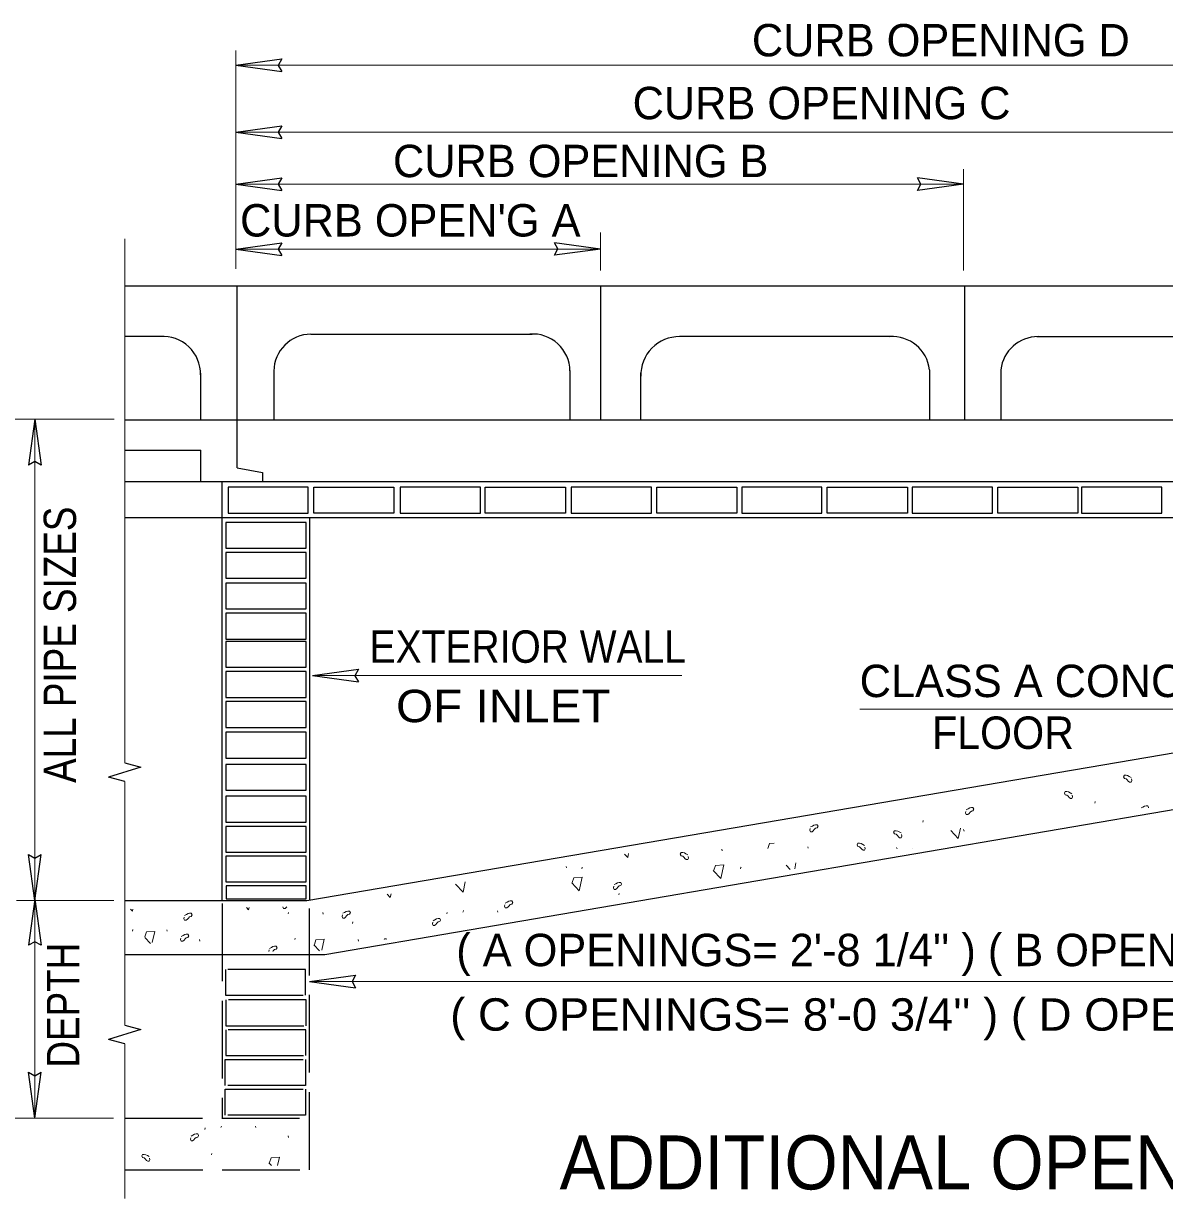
# Model space of a CAD drawing. Extents: x -3298 to 405, y -472 to 2211.
# Drawn here: x -812.9 to -390.2, y 822.9 to 1258.1 of the extents above; entities that cross this region are included whole.
import ezdxf
from ezdxf.enums import TextEntityAlignment as Align

# ---------------------------------------------------------------- set-up
doc = ezdxf.new("R2010")
doc.units = 0
doc.header["$LTSCALE"] = 4.8
doc.linetypes.add('LONG_DASHED', pattern=[7.5, 6, -1.5])
doc.layers.add('1', color=7, linetype='Continuous', lineweight=13)
doc.layers.add('25', color=7, linetype='Continuous', lineweight=13)
doc.layers.add('10', color=7, linetype='Continuous')

msp = doc.modelspace()

# ---------------------------------------------------------------- linework, layer by layer
at = {"layer": '1'}
for p, q in [((-734.243, 1167.245), (-734.243, 1248.109)), ((-734.243, 1242.669), (-193.704, 1242.669)), ((-734.243, 1217.93), (-329.366, 1217.93)), ((-464.727, 1166.642), (-464.727, 1204.201)), ((-734.243, 1198.622), (-464.727, 1198.622)), ((-599.183, 1166.642), (-599.183, 1180.728)), ((-775.277, 984.233), (-775.277, 1178.342)), ((-734.243, 1174.591), (-599.183, 1174.591)), ((-779.337, 1111.541), (-852.59, 1111.541)), ((-808.663, 933.216), (-808.663, 1111.541)), ((-705.791, 1016.562), (-568.978, 1016.562)), ((-775.277, 977.29), (-775.277, 925.423)), ((-779.384, 933.308), (-815.477, 933.308)), ((-808.663, 933.717), (-808.663, 852.637)), ((-775.277, 887.058), (-775.277, 928.716)), ((-706.658, 903.261), (-165.668, 903.261)), ((-775.277, 880.115), (-775.277, 822.867)), ((-779.588, 852.637), (-856.562, 852.637))]:
    msp.add_line(p, q, dxfattribs=at)
at = {"layer": '1', "lineweight": 25}
for p, q in [((-734.239, 1242.661), (-717.209, 1245.001)), ((-734.239, 1242.661), (-717.209, 1240.321)), ((-734.239, 1217.922), (-717.209, 1220.262)), ((-734.239, 1217.922), (-717.209, 1215.582)), ((-734.239, 1198.613), (-717.209, 1200.953)), ((-734.239, 1198.613), (-717.209, 1196.273)), ((-464.73, 1198.63), (-481.76, 1200.97)), ((-464.73, 1198.63), (-481.76, 1196.29)), ((-734.239, 1174.582), (-717.209, 1176.923)), ((-599.187, 1174.599), (-616.217, 1176.939)), ((-734.239, 1174.582), (-717.209, 1172.243)), ((-599.187, 1174.599), (-616.217, 1172.259)), ((-775.277, 1160.977), (-115.409, 1160.977)), ((-733.748, 1093.5), (-733.748, 1160.977)), ((-599.059, 1111.352), (-599.059, 1160.977)), ((-464.132, 1111.352), (-464.132, 1160.977)), ((-762.238, 1142.164), (-775.277, 1142.164)), ((-706.474, 1143.081), (-624.431, 1143.081)), ((-490.585, 1142.164), (-569.88, 1142.164)), ((-437.486, 1142.128), (-355.222, 1142.128)), ((-747.293, 1128.628), (-747.293, 1111.411)), ((-720.123, 1129.478), (-720.123, 1111.352)), ((-610.473, 1129.582), (-610.473, 1111.411)), ((-584.279, 1128.714), (-584.279, 1111.411)), ((-477.267, 1129.848), (-477.267, 1111.352)), ((-450.858, 1129.848), (-450.858, 1111.352)), ((-808.672, 1111.582), (-811.012, 1094.553)), ((-808.672, 1111.582), (-806.332, 1094.553)), ((-775.277, 1111.352), (-193.803, 1111.352)), ((-775.277, 1100.118), (-747.206, 1100.118)), ((-747.206, 1088.503), (-747.206, 1100.118)), ((-775.277, 1088.49), (-165.247, 1088.49)), ((-739.221, 933.22), (-739.221, 1088.49)), ((-775.277, 1075.153), (-165.247, 1075.153)), ((-706.858, 933.409), (-706.858, 1075.153)), ((-705.788, 1016.553), (-688.758, 1018.893)), ((-705.788, 1016.553), (-688.758, 1014.213)), ((-701.293, 913.216), (-194.902, 999.9)), ((-707.967, 933.22), (-361.778, 992.239)), ((-775.277, 977.29), (-781.398, 978.923)), ((-808.655, 933.219), (-810.995, 950.249)), ((-808.655, 933.219), (-806.315, 950.249)), ((-808.672, 933.713), (-811.012, 916.683)), ((-808.672, 933.713), (-806.332, 916.683)), ((-775.277, 933.22), (-707.967, 933.22)), ((-775.277, 913.216), (-701.293, 913.216)), ((-706.893, 903.253), (-689.863, 905.593)), ((-706.893, 903.253), (-689.863, 900.913)), ((-775.277, 880.115), (-781.398, 881.748)), ((-808.655, 852.64), (-810.995, 869.67)), ((-808.655, 852.64), (-806.315, 869.67))]:
    msp.add_line(p, q, dxfattribs=at)
at = {"layer": '1', "linetype": 'LONG_DASHED', "lineweight": 25}
for p, q in [((-739.221, 932.132), (-739.221, 852.598)), ((-706.959, 833.503), (-706.959, 930.305)), ((-775.392, 852.598), (-706.959, 852.598)), ((-775.277, 833.503), (-706.569, 833.503))]:
    msp.add_line(p, q, dxfattribs=at)
at = {"layer": '1', "lineweight": 25}
for points in [[(-717.209, 1245.001), (-718.527, 1242.637), (-717.209, 1240.321)], [(-717.209, 1220.262), (-718.527, 1217.898), (-717.209, 1215.582)], [(-717.209, 1200.953), (-718.527, 1198.589), (-717.209, 1196.273)], [(-481.76, 1196.29), (-480.443, 1198.654), (-481.76, 1200.97)], [(-717.209, 1176.923), (-718.527, 1174.558), (-717.209, 1172.243)], [(-616.217, 1172.259), (-614.899, 1174.623), (-616.217, 1176.939)], [(-806.332, 1094.553), (-808.696, 1095.87), (-811.012, 1094.553)], [(-733.748, 1093.5), (-724.294, 1091.822), (-724.294, 1088.654)], [(-688.758, 1018.893), (-690.075, 1016.529), (-688.758, 1014.213)], [(-775.277, 984.233), (-769.344, 982.65), (-781.398, 978.923)], [(-810.995, 950.249), (-808.631, 948.932), (-806.315, 950.249)], [(-806.332, 916.683), (-808.696, 918.001), (-811.012, 916.683)], [(-689.863, 905.593), (-691.18, 903.228), (-689.863, 900.913)], [(-775.277, 887.058), (-769.344, 885.475), (-781.398, 881.748)], [(-810.995, 869.67), (-808.631, 868.353), (-806.315, 869.67)]]:
    msp.add_lwpolyline(points, dxfattribs=at)
for points in [[(-737.085, 1076.788), (-707.383, 1076.788), (-707.383, 1086.342), (-737.085, 1086.342)], [(-675.68, 1076.788), (-705.383, 1076.788), (-705.383, 1086.342), (-675.68, 1086.342)], [(-673.342, 1076.788), (-643.639, 1076.788), (-643.639, 1086.342), (-673.342, 1086.342)], [(-612.133, 1076.788), (-641.836, 1076.788), (-641.836, 1086.342), (-612.133, 1086.342)], [(-609.992, 1076.788), (-580.289, 1076.788), (-580.289, 1086.342), (-609.992, 1086.342)], [(-548.587, 1076.788), (-578.289, 1076.788), (-578.289, 1086.342), (-548.587, 1086.342)], [(-546.842, 1076.788), (-517.139, 1076.788), (-517.139, 1086.342), (-546.842, 1086.342)], [(-485.437, 1076.788), (-515.139, 1076.788), (-515.139, 1086.342), (-485.437, 1086.342)], [(-483.69, 1076.788), (-453.988, 1076.788), (-453.988, 1086.342), (-483.69, 1086.342)], [(-422.285, 1076.788), (-451.988, 1076.788), (-451.988, 1086.342), (-422.285, 1086.342)], [(-420.933, 1076.788), (-391.231, 1076.788), (-391.231, 1086.342), (-420.933, 1086.342)], [(-737.875, 1063.753), (-708.173, 1063.753), (-708.173, 1073.308), (-737.875, 1073.308)], [(-737.874, 1052.606), (-708.172, 1052.606), (-708.172, 1062.161), (-737.874, 1062.161)], [(-737.874, 1041.258), (-708.172, 1041.258), (-708.172, 1050.813), (-737.874, 1050.813)], [(-737.874, 1030.112), (-708.172, 1030.112), (-708.172, 1039.667), (-737.874, 1039.667)], [(-737.874, 1019.658), (-708.172, 1019.658), (-708.172, 1029.213), (-737.874, 1029.213)], [(-737.875, 1008.511), (-708.173, 1008.511), (-708.173, 1018.066), (-737.875, 1018.066)], [(-737.874, 997.364), (-708.172, 997.364), (-708.172, 1006.918), (-737.874, 1006.918)], [(-737.874, 986.017), (-708.172, 986.017), (-708.172, 995.572), (-737.874, 995.572)], [(-737.874, 974.08), (-708.172, 974.08), (-708.172, 983.635), (-737.874, 983.635)], [(-737.873, 962.337), (-708.171, 962.337), (-708.171, 971.891), (-737.873, 971.891)], [(-737.874, 951.124), (-708.172, 951.124), (-708.172, 960.679), (-737.874, 960.679)], [(-737.873, 940.171), (-708.171, 940.171), (-708.171, 949.725), (-737.873, 949.725)], [(-737.783, 933.86), (-708.105, 933.86), (-708.105, 938.71), (-737.783, 938.71)]]:
    msp.add_lwpolyline(points, close=True, dxfattribs=at)
at = {"layer": '1', "linetype": 'LONG_DASHED', "lineweight": 25}
for points in [[(-738.078, 898.154), (-708.376, 898.154), (-708.376, 907.708), (-738.078, 907.708)], [(-737.873, 886.848), (-708.171, 886.848), (-708.171, 896.402), (-737.873, 896.402)], [(-737.976, 875.83), (-708.273, 875.83), (-708.273, 885.384), (-737.976, 885.384)], [(-738.122, 874.314), (-708.419, 874.314), (-708.419, 864.76), (-738.122, 864.76)], [(-738.122, 863.343), (-708.419, 863.343), (-708.419, 853.788), (-738.122, 853.788)]]:
    msp.add_lwpolyline(points, close=True, dxfattribs=at)
at = {"layer": '1', "lineweight": 25}
for centre, radius, start, end in [((-761.12, 1128.411), 13.798, 358.15728, 94.6455), ((-706.33, 1129.259), 13.798, 90.44032, 179.52519), ((-624.255, 1129.316), 13.798, 0.47481, 94.6455), ((-569.927, 1127.87), 14.268, 89.4691, 181.76147), ((-490.982, 1128.336), 13.798, 6.28689, 94.6455), ((-437.143, 1128.336), 13.798, 89.62531, 173.71311)]:
    msp.add_arc(centre, radius, start, end, dxfattribs=at)
at = {"layer": '25'}
for p, q in [((-483.413, 952.58), (-483.413, 952.581)), ((-530.359, 946.336), (-528.831, 944.744)), ((-527.214, 945.023), (-526.749, 947.247)), ((-767.929, 919.523), (-765.804, 917.31)), ((-705.352, 916.87), (-703.227, 914.658)), ((-721.945, 836.095), (-721.022, 835.135))]:
    msp.add_line(p, q, dxfattribs=at)
for points in [[(-503.058, 1004.117), (-376.404, 1004.117), (-345.516, 986.219)], [(-402.6, 978.851), (-403.302, 979.203), (-403.885, 979.553), (-404.472, 979.673), (-405.055, 979.671), (-405.408, 979.086), (-405.055, 978.501), (-404.472, 978.383), (-404.004, 977.918), (-403.652, 977.448), (-403.185, 977.098), (-402.598, 977.098), (-402.364, 977.682), (-402.483, 978.268)], [(-424.513, 972.808), (-425.214, 973.158), (-425.799, 973.509), (-426.384, 973.627), (-426.968, 973.627), (-427.319, 973.042), (-426.969, 972.457), (-426.384, 972.339), (-425.917, 971.872), (-425.564, 971.403), (-425.098, 971.053), (-424.512, 971.053), (-424.278, 971.638), (-424.396, 972.222)], [(-463.651, 966.863), (-462.948, 967.214), (-462.364, 967.565), (-461.779, 967.684), (-461.193, 967.683), (-460.843, 967.098), (-461.193, 966.514), (-461.78, 966.395), (-462.245, 965.928), (-462.598, 965.46), (-463.066, 965.109), (-463.649, 965.11), (-463.884, 965.695), (-463.768, 966.278)], [(-416.093, 969.31), (-415.953, 969.86), (-415.936, 969.875)], [(-398.904, 967.531), (-398.202, 967.883), (-397.618, 968.233), (-397.033, 968.353), (-396.447, 968.351), (-396.096, 967.766), (-396.178, 967.63)], [(-479.776, 962.276), (-479.636, 962.826), (-479.62, 962.841)], [(-521.364, 960.498), (-520.662, 960.849), (-520.077, 961.2), (-519.493, 961.318), (-518.907, 961.318), (-518.556, 960.733), (-518.906, 960.148), (-519.493, 960.03), (-519.959, 959.563), (-520.312, 959.094), (-520.779, 958.743), (-521.363, 958.744), (-521.598, 959.33), (-521.481, 959.913)], [(-487.753, 958.283), (-488.454, 958.635), (-489.039, 958.986), (-489.624, 959.103), (-490.208, 959.103), (-490.559, 958.518), (-490.21, 957.933), (-489.624, 957.816), (-489.157, 957.349), (-488.804, 956.88), (-488.338, 956.53), (-487.752, 956.53), (-487.518, 957.115), (-487.636, 957.698)], [(-469.418, 959.162), (-466.609, 956.238), (-465.808, 960.073)], [(-464.483, 958.964), (-464.624, 959.513), (-464.64, 959.528)], [(-534.872, 954.46), (-536.567, 954.329), (-537.153, 952.573)], [(-501.315, 953.627), (-502.018, 953.978), (-502.602, 954.328), (-503.188, 954.446), (-503.773, 954.446), (-504.123, 953.863), (-503.773, 953.275), (-503.188, 953.158), (-502.721, 952.691), (-502.368, 952.222), (-501.901, 951.872), (-501.316, 951.873), (-501.083, 952.457), (-501.198, 953.042)], [(-590.266, 950.449), (-589.069, 949.204), (-588.756, 950.706)], [(-566.795, 950.169), (-567.499, 950.519), (-568.082, 950.87), (-568.668, 950.988), (-569.253, 950.988), (-569.603, 950.404), (-569.253, 949.817), (-568.668, 949.699), (-568.201, 949.233), (-567.848, 948.764), (-567.382, 948.414), (-566.796, 948.415), (-566.562, 948.999), (-566.678, 949.584)], [(-554.048, 951.682), (-554.188, 952.231), (-554.205, 952.246)], [(-522.197, 952.598), (-522.337, 953.148), (-522.353, 953.163)], [(-489.301, 952.351), (-489.441, 952.899), (-489.458, 952.914)], [(-611.761, 945.317), (-611.901, 945.866), (-611.918, 945.881)], [(-606.028, 944.982), (-605.888, 945.532), (-605.873, 945.547)], [(-557.359, 944.348), (-554.551, 941.424), (-553.498, 946.455), (-556.54, 946.22), (-557.125, 944.466)], [(-547.252, 944.983), (-547.112, 945.533), (-547.096, 945.548)], [(-652.819, 939.302), (-650.011, 936.378), (-649.209, 940.213)], [(-609.819, 939.793), (-607.011, 936.87), (-605.958, 941.9), (-609.001, 941.665), (-609.586, 939.911)], [(-594.111, 939.124), (-593.408, 939.476), (-592.824, 939.827), (-592.239, 939.946), (-591.653, 939.944), (-591.303, 939.359), (-591.653, 938.776), (-592.239, 938.657), (-592.706, 938.189), (-593.058, 937.722), (-593.525, 937.371), (-594.109, 937.372), (-594.344, 937.957), (-594.228, 938.539)], [(-592.368, 935.304), (-592.228, 935.855), (-592.213, 935.87)], [(-678.121, 935.547), (-677.011, 934.391), (-676.719, 935.784)], [(-634.412, 932.276), (-633.71, 932.628), (-633.126, 932.978), (-632.541, 933.098), (-631.954, 933.096), (-631.604, 932.511), (-631.954, 931.928), (-632.541, 931.808), (-633.007, 931.341), (-633.359, 930.873), (-633.827, 930.523), (-634.411, 930.523), (-634.646, 931.108), (-634.529, 931.691)], [(-773.179, 930.082), (-772.471, 929.344), (-772.314, 930.093)], [(-753.203, 927.691), (-752.501, 928.042), (-751.917, 928.393), (-751.332, 928.512), (-750.745, 928.511), (-750.395, 927.926), (-750.745, 927.342), (-751.332, 927.223), (-751.798, 926.756), (-752.15, 926.288), (-752.618, 925.938), (-753.202, 925.938), (-753.437, 926.523), (-753.32, 927.106)], [(-730.28, 930.678), (-729.471, 929.836), (-729.292, 930.693)], [(-715.369, 930.886), (-715.518, 930.688), (-715.985, 930.338), (-716.569, 930.338), (-716.782, 930.867)], [(-714.828, 928.271), (-714.688, 928.821), (-714.673, 928.836)], [(-701.883, 928.238), (-702.025, 928.787), (-702.041, 928.803)], [(-694.606, 928.523), (-693.903, 928.873), (-693.319, 929.225), (-692.734, 929.343), (-692.148, 929.343), (-691.798, 928.757), (-692.148, 928.173), (-692.734, 928.055), (-693.2, 927.587), (-693.553, 927.119), (-694.02, 926.768), (-694.604, 926.769), (-694.839, 927.355), (-694.723, 927.937)], [(-656.052, 928.271), (-655.912, 928.821), (-655.896, 928.836)], [(-650.082, 928.939), (-649.942, 929.489), (-649.925, 929.504)], [(-637.137, 928.906), (-637.278, 929.455), (-637.294, 929.472)], [(-691.052, 924.798), (-690.912, 925.348), (-690.896, 925.363)], [(-661.169, 925.778), (-660.467, 926.128), (-659.883, 926.48), (-659.298, 926.598), (-658.712, 926.598), (-658.362, 926.013), (-658.712, 925.428), (-659.298, 925.31), (-659.764, 924.843), (-660.117, 924.375), (-660.584, 924.023), (-661.168, 924.025), (-661.403, 924.61), (-661.287, 925.192)], [(-772.542, 921.906), (-772.402, 922.456), (-772.385, 922.471)], [(-765.144, 917.663), (-764.272, 921.832), (-767.314, 921.597), (-767.899, 919.843)], [(-759.597, 921.872), (-759.738, 922.422), (-759.754, 922.438)], [(-754.426, 919.938), (-753.724, 920.289), (-753.14, 920.641), (-752.555, 920.759), (-751.968, 920.758), (-751.618, 920.173), (-751.968, 919.589), (-752.555, 919.471), (-753.021, 919.003), (-753.373, 918.536), (-753.841, 918.185), (-754.425, 918.186), (-754.66, 918.771), (-754.543, 919.353)], [(-747.703, 918.785), (-747.562, 918.236), (-747.547, 918.22)], [(-712.359, 918.784), (-712.219, 919.334), (-712.203, 919.349)], [(-702.363, 914.807), (-701.491, 918.976), (-704.533, 918.741), (-705.118, 916.988)], [(-688.926, 918.785), (-688.785, 918.236), (-688.77, 918.22)], [(-678.268, 918.963), (-678.519, 919.014), (-679.107, 919.014), (-679.237, 918.797)], [(-721.981, 914.317), (-722, 914.364), (-721.884, 914.947)], [(-721.767, 915.532), (-721.063, 915.883), (-720.48, 916.234), (-719.895, 916.353), (-719.308, 916.352), (-718.958, 915.767), (-719.309, 915.183), (-719.895, 915.064), (-720.361, 914.597), (-720.558, 914.336)], [(-745.688, 848.474), (-745.548, 849.024), (-745.533, 849.04)], [(-739.718, 849.143), (-739.578, 849.693), (-739.562, 849.708)], [(-726.773, 849.109), (-726.915, 849.659), (-726.931, 849.675)], [(-750.806, 845.981), (-750.103, 846.333), (-749.519, 846.683), (-748.935, 846.803), (-748.348, 846.801), (-747.998, 846.216), (-748.348, 845.632), (-748.935, 845.513), (-749.401, 845.046), (-749.753, 844.578), (-750.221, 844.228), (-750.805, 844.228), (-751.039, 844.813), (-750.923, 845.396)], [(-714.879, 846.023), (-714.738, 845.473), (-714.723, 845.458)], [(-766.285, 838.399), (-766.986, 838.751), (-767.573, 839.101), (-768.156, 839.218), (-768.743, 839.218), (-769.093, 838.633), (-768.741, 838.048), (-768.156, 837.929), (-767.69, 837.463), (-767.338, 836.994), (-766.871, 836.644), (-766.285, 836.644), (-766.051, 837.229), (-766.168, 837.814)], [(-743.219, 838.988), (-743.079, 839.538), (-743.062, 839.553)], [(-718.727, 835.135), (-718.085, 838.203), (-721.127, 837.971), (-721.712, 836.215)]]:
    msp.add_lwpolyline(points, dxfattribs=at)

# ---------------------------------------------------------------- texts
at = {"layer": '10'}
for s, p in [('CURB OPENING D', (-543.068, 1245.955)), ('CURB OPENING C', (-587.249, 1222.672)), ('CURB OPENING B', (-676.011, 1201.214)), ("CURB OPEN'G A", (-732.651, 1179.227)), ('CLASS A CONC.', (-503.141, 1008.604)), ("( A OPENINGS= 2'-8 1/4'' ) ( B OPENINGS= 5'-4 1/2'' )", (-652.568, 908.927))]:
    msp.add_text(s, height=12, dxfattribs=at).set_placement(p)
at = {"layer": '10', "width": 0.85}
for s, p in [('ALL PIPE SIZES', (-793.4, 976.828)), ('DEPTH', (-792.217, 871.364))]:
    msp.add_text(s, height=12, rotation=90, dxfattribs=at).set_placement(p)
at = {"layer": '10'}
for s, width, p in [('EXTERIOR WALL ', 0.9, (-684.663, 1021.318)), ('  OF INLET ', 1.1, (-684.663, 999.318)), ('FLOOR', 0.95, (-476.318, 989.428)), ("( C OPENINGS= 8'-0 3/4'' ) ( D OPENINGS= 10'-9'' )", 1.05, (-654.808, 885.031))]:
    msp.add_text(s, height=12, dxfattribs=dict(at, width=width)).set_placement(p)
at = {"layer": '10', "width": 0.95}
msp.add_text('ADDITIONAL OPENINGS', height=20, dxfattribs=at).set_placement((-467.472, 826.228), align=Align.CENTER)

doc.saveas('drawing.dxf')
